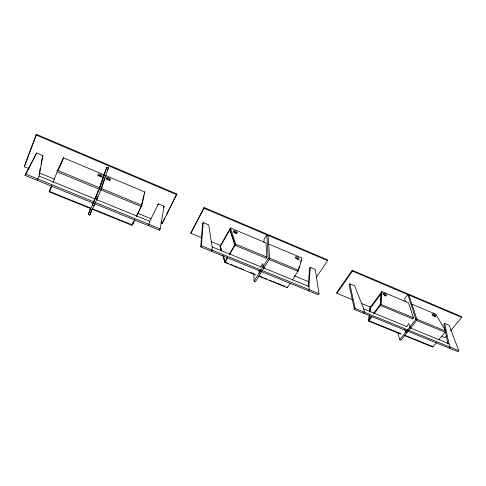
<?xml version="1.0" encoding="UTF-8"?>
<svg xmlns="http://www.w3.org/2000/svg" width="486" height="486" viewBox="0 0 486 486"><rect width="100%" height="100%" fill="white"/><g stroke="black" fill="none" stroke-linecap="round" stroke-linejoin="round"><path stroke-width="0.73" d="M266.814 257.051L235.667 244.148L230.455 227.958L265.994 242.885L266.814 257.051L266.103 258.212M266.443 258.358L234.981 245.339L229.793 229.131M255.8 274.955L225.018 262.489L223.268 255.964M221.549 251.092L220.17 246.056L221.282 249.591M263.91 242.393L264.068 239.367L266.796 234.841L268.223 258.242L254.081 281.157L255.448 281.71L269.609 258.819L268.12 235.4M308.221 286.837L309.539 268.369L310.244 267.3L315.268 269.402L319.01 293.684L318.263 294.777L200.736 246.912L202.583 223.773L203.215 222.606L208.707 224.903L212.145 246.888L211.969 250.029L211.301 251.213M308.61 290.847L309.345 289.741L308.902 286.479L310.244 267.3M201.957 237.812L190.773 233.213L204.199 207.54L327.436 259.779L327.582 260.587L316.192 277.561M200.736 246.912L201.398 245.716L203.215 222.606M374.214 313.713L381.164 304.424L381.868 291.564L408.58 302.784L413.379 317.771L412.565 318.804M413.057 319.004L380.374 305.481L381.103 292.602M400.993 333.742L368.941 320.766L369.093 319.32M369.311 317.151L369.536 314.983M369.834 312.091L369.998 307.614L381.868 291.564M190.773 233.213L204.199 207.54M400.731 334.076L368.686 321.106L369.287 315.323M369.658 311.702L369.961 308.81L381.37 293.465M380.137 304.588L380.793 298.659M381.042 296.43L381.285 294.206M368.941 320.766L369.39 314.885M369.767 312.042L370.241 308.489M160.86 222.795L162.263 223.366L176.892 193.987L36.432 134.33L24.3 166.747L29.203 168.757M162.263 223.366L162.391 222.588M37.149 180.294L39.087 176.078L42.908 155.666L36.638 153.047L25.017 175.355L159.548 230.139L159.803 228.675M159.548 230.139L160.173 228.906L164.068 206.258L158.375 203.883L157.774 205.086M39.111 174.504L39.39 173.046M39.664 171.582L40.35 167.931M41.031 164.28L41.31 162.816M41.583 161.358L42.908 155.666M158.375 203.883L149.755 221.361L148.534 225.656M143.734 195.457L141.244 206.562L100.62 189.759M144.063 193.999L144.828 191.988L105.559 175.495L101.276 188.471L141.857 205.286L136.311 216.792M141.857 205.286L144.828 191.988M133.043 222.096L132.368 224.975L92.279 208.743M299.267 266.304L297.772 271.316L298.507 270.186L301.903 258.746L301.794 257.926L268.703 244.027M300.548 262.009L301.186 259.858M90.463 208.038L88.27 214.496L89.831 215.128L101.313 189.139L108.366 167.731L106.859 167.093L102.394 178.477M97.826 196.447L97.042 198.798L95.463 198.154L98.184 190.33M104.04 174.851L99.126 189.139L104.04 174.851L63.472 157.81L57.737 170.434L53.004 182.286M88.27 214.496L99.721 188.477L106.859 167.093M94.776 203.348L93.98 205.73L92.407 205.092L93.215 202.711M89.831 215.128L91.763 209.381M36.432 134.33L24.3 166.747M36.638 153.047L25.017 175.355M90.688 208.603L49.201 191.812L51.686 185.695M59.328 168.089L60.149 166.03M60.695 164.663L63.472 157.81M107.242 170.282L108.366 167.731M94.023 200.736L96.453 195.214M96.495 199.309L97.716 196.544M51.881 185.834L49.378 191.375L90.87 208.178M49.201 191.812L51.692 186.308M62.943 159.141L57.19 171.795L99.217 189.182M132.563 224.149L134.531 220.061M136.171 216.659L141.426 205.754M134.999 219.52L132.168 225.389L92.091 209.168M163.466 207.461L164.068 206.258M162.731 221.926L164.754 217.935M166.437 214.612L170.149 207.291M170.823 205.961L176.892 193.987M230.455 227.958L219.958 246.432L221.282 250.685M220.14 246.87L230.443 228.754M228.311 263.424L224.818 262.009L227.655 257.203M229.094 254.646L235.024 244.507L229.775 229.927M225.018 262.489L227.6 258.042M229.811 254.233L235.667 244.148M260.563 267.215L262.811 263.564L262.969 266.753L264.348 267.318M286.959 287.183L287.202 286.819L287.281 287.7L258.595 276.091M287.281 287.7L290.142 283.308M292.189 280.167L297.912 271.37L297.809 270.502M450.607 330.717L461.7 317.401L461.354 316.55L352.247 270.295L336.749 292.463L336.907 293.295L352.326 299.637M336.907 293.295L352.435 271.115L352.247 270.295M363.692 313.276L364.464 312.225L363.692 308.896L354.683 285.859L349.829 283.83L349.1 284.869L354.409 309.497L457.964 351.67L458.796 350.698L449.131 325.298L444.672 323.433L443.882 324.393L445.109 330.219M354.409 309.497L355.181 308.434L349.829 283.83M368.722 319.855L371.359 316.331M373.552 313.397L380.927 303.531M368.686 321.106L372.021 316.653M406.266 326.799L408.823 323.555L409.862 326.914L411.077 327.412M408.981 295.069L417.061 319.867L400.944 340.2L399.741 339.714L415.84 319.363L407.815 294.571L404.717 298.611L405.203 301.545M436.404 342.666L432.771 347.047L404.212 335.486M438.803 339.769L445.869 331.233L435.814 314.223L411.812 304.139M446.27 335.929L444.824 337.667L441.318 336.227M449.435 348.195L450.261 347.217L449.009 343.802L444.672 323.433M231.099 264.554L233.195 265.405M234.592 265.97L238.085 267.385M239.483 267.95L243.668 269.645M250.655 272.476L253.443 273.606M259.731 276.151L263.224 277.567M264.615 278.132L266.711 278.982M269.505 280.112L271.601 280.963M272.998 281.528L276.485 282.937M277.883 283.508L284.869 286.333M404.474 335.152L433.044 346.718M25.527 173.988L160.173 228.906M201.398 245.716L319.01 293.684M355.181 308.434L458.796 350.698M260.575 273.424L259.196 272.865L259.093 270.295M406.782 332.837L405.573 332.345L404.765 329.642M39.087 176.078L95.116 199.005M96.52 199.582L149.755 221.361M212.145 246.888L261.225 266.972M263.327 267.835L308.902 286.479M363.692 308.896L407.049 326.635M409.844 327.783L449.009 343.802M211.046 241.548L220.832 245.57M294.224 275.744L308.902 281.783M361.432 303.379L370.545 307.128M39.706 173.071L54.414 179.103M137.751 213.305L151.055 218.767M268.855 259.354L297.912 271.37M416.532 320.444L445.042 332.236M57.737 170.434L99.703 187.821M269.566 258.194L298.507 270.186M381.164 304.424L413.379 317.771M415.98 318.846L445.869 331.233M99.721 188.477L101.313 189.139M268.223 258.242L269.609 258.819M415.84 319.363L417.061 319.867M99.509 175.325L100.9 175.908M107.169 178.538L109.253 179.413M233.979 231.688L236.779 232.861M383.418 294.328L385.495 295.196M431.981 314.679L434.757 315.845M36.055 135.005L176.782 194.734M204.138 208.3L327.582 260.587M352.435 271.115L461.7 317.401M434.332 315.669L435.116 316.939M223.196 256.013L225.079 261.644M222.831 255.636L224.818 262.009M397.688 332.503L399.741 339.714M445.419 331.677L448.031 344.052M253.856 273.648L254.081 281.157M383.041 294.206A1.944 0.838 36 0 1 385.738 296.205M432.188 314.8A1.926 0.796 37.5 0 1 434.861 316.781M233.444 231.944A2.047 0.966 29.9 0 1 236.324 233.377M295.658 257.841A1.993 0.917 32.7 0 1 298.38 259.895M106.209 178.872A2.211 1.045 24.1 0 1 108.39 179.237A2.211 1.045 24.1 0 1 109.854 180.677M97.789 175.349A2.223 1.051 23.8 0 1 101.076 176.491M383.654 294.48A1.944 0.838 36 0 0 386.455 295.652A1.944 0.838 36 0 0 384.572 293.35A1.944 0.838 36 0 0 383.654 294.48M432.734 314.813A1.926 0.79 37.5 0 0 435.511 316.416A1.926 0.79 37.5 0 0 434.113 314.181A1.926 0.79 37.5 0 0 432.734 314.813M233.809 231.95A2.047 0.966 29.9 0 0 236.992 233.28A2.047 0.966 29.9 0 0 235.406 231.002A2.047 0.966 29.9 0 0 233.809 231.95M295.913 257.969A1.993 0.917 32.7 0 0 298.933 259.232A1.993 0.917 32.7 0 0 297.219 256.942A1.993 0.917 32.7 0 0 295.913 257.969M106.713 178.927A2.211 1.045 24.2 0 0 110.267 179.905A2.211 1.045 24.2 0 0 108.153 177.639A2.211 1.045 24.2 0 0 106.713 178.927M98.263 175.391A2.223 1.045 23.8 0 0 101.847 176.375A2.223 1.045 23.8 0 0 99.745 174.11A2.223 1.045 23.8 0 0 98.263 175.391"/></g></svg>
